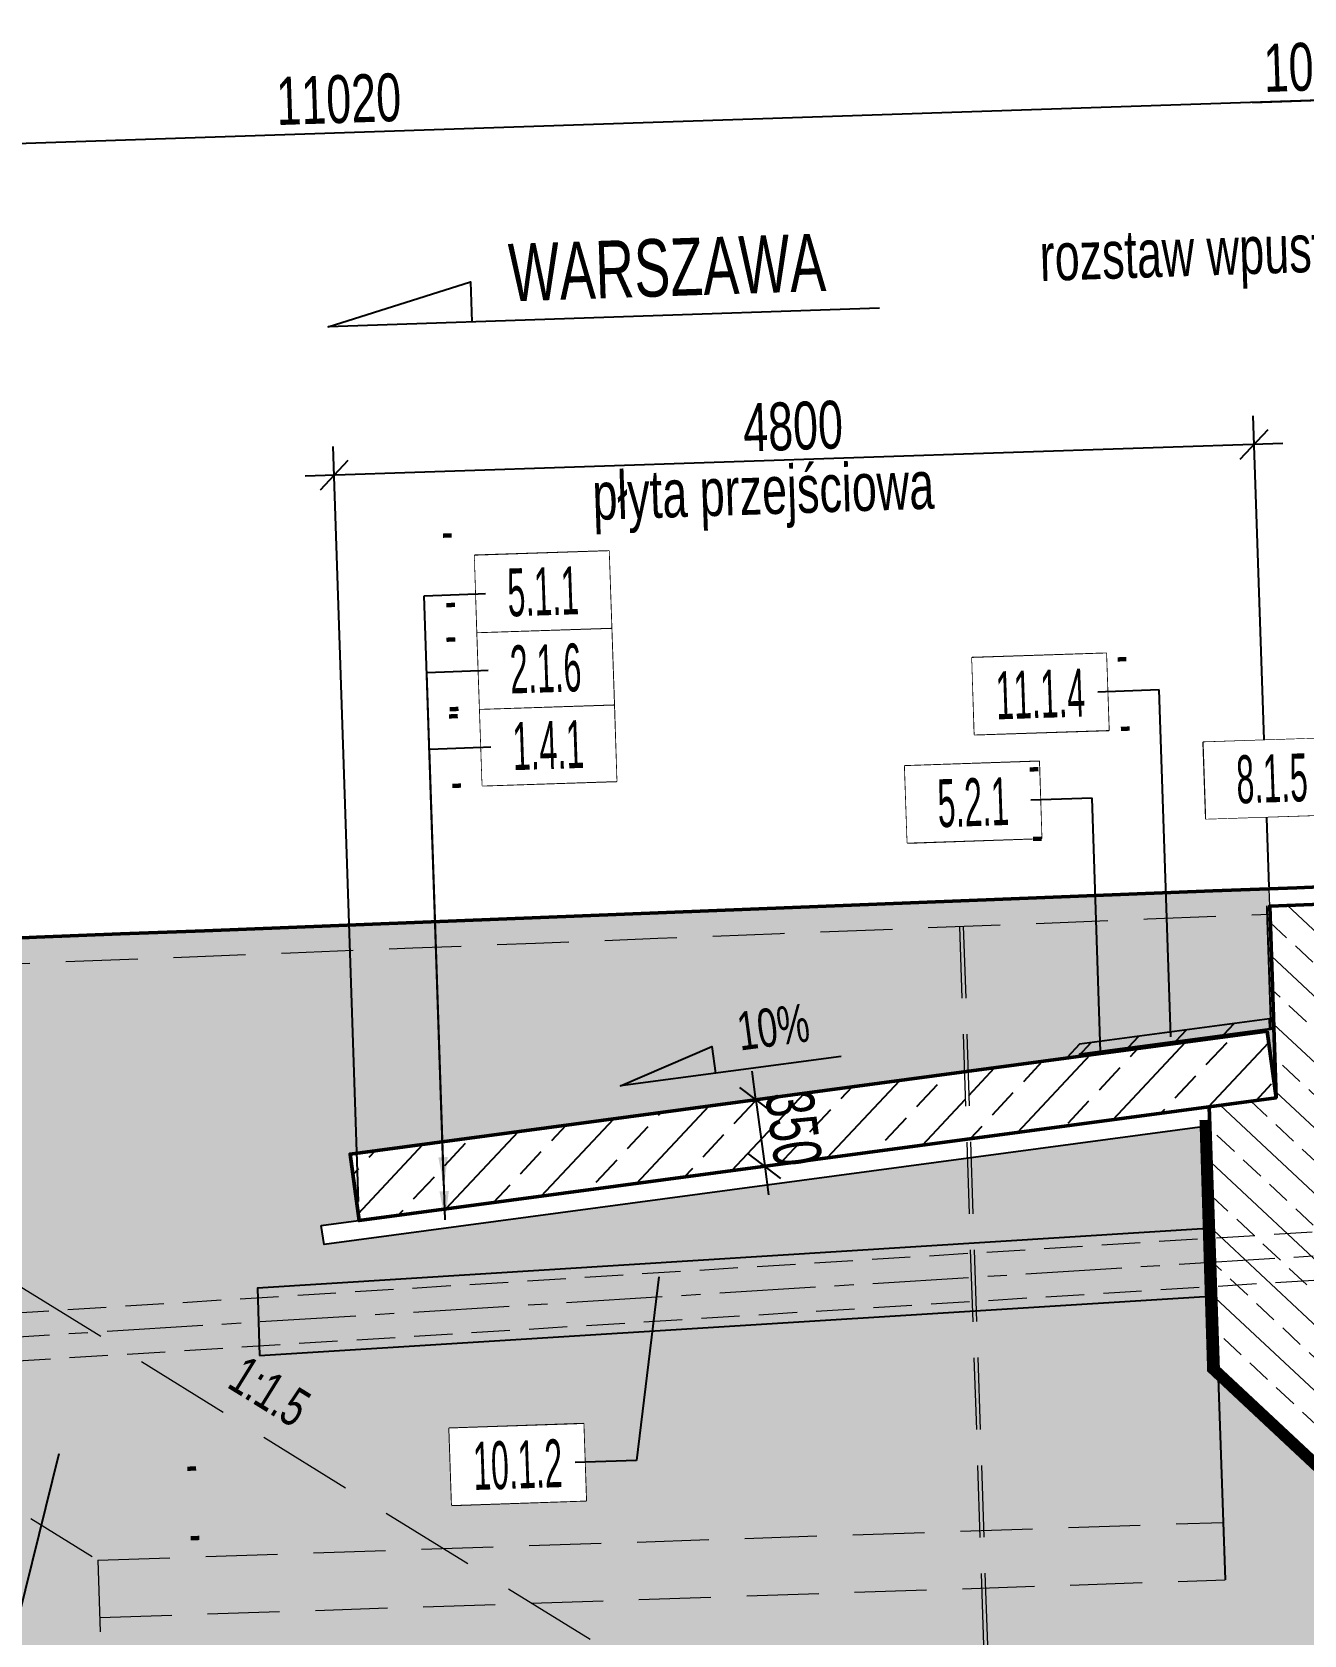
# Model space of a CAD drawing. Header units: metres. Extents: x 8395712 to 9795150, y 4166577 to 5794892.
# Drawn here: x 8418120.27 to 8418126.9, y 5772609.43 to 5772617.78 of the extents above; entities that cross this region are included whole.
import ezdxf
from ezdxf.enums import TextEntityAlignment as Align

# ---------------------------------------------------------------- set-up
doc = ezdxf.new("R2010")
doc.units = ezdxf.units.M
doc.set_wipeout_variables(frame=1)
doc.header["$PDMODE"] = 35
doc.header["$PDSIZE"] = 0.002
for name, pattern in [('CENTER', [2, 1.25, -0.25, 0.25, -0.25]), ('DASHED', [0.75, 0.5, -0.25]), ('HIDDEN', [0.375, 0.25, -0.125]), ('JIS_02_0.7', [1.35, 0.75, -0.6])]:
    doc.linetypes.add(name, pattern=pattern)
for name, color, linetype in [('00RysOpi-T', 2, 'Continuous'), ('AII_M_konstrukcja beton', 3, 'Continuous'), ('AII_M_opis', 1, 'Continuous'), ('AII_M_opisy do legendy', 2, 'Continuous'), ('AII_M_opisy kierunki', 1, 'Continuous'), ('AII_M_podpory', 1, 'Continuous'), ('WYIzoGru-L', 7, 'Continuous')]:
    doc.layers.add(name, color=color, linetype=linetype)
for name, color, linetype, lineweight in [('AII_M_konstrukcja 0.25', 1, 'Continuous', 25), ('AII_M_konstrukcja 0.50', 3, 'Continuous', 50), ('AII_M_kreskowanie', 8, 'Continuous', 0), ('AII_M_odwodnienie', 8, 'Continuous', 9), ('AII_M_opisy wymiary', 1, 'Continuous', 25), ('AII_M_wymiary', 1, 'Continuous', 25), ('AII_M_wyposazenie', 1, 'Continuous', 25), ('G_ProfilPodluznyKrzywa', 1, 'Continuous', 50), ('I_Teren', 3, 'JIS_02_0.7', 15)]:
    doc.layers.add(name, color=color, linetype=linetype, lineweight=lineweight)
doc.layers.add('AII_M_robocza', color=42, linetype='Continuous', lineweight=30, plot=False)
doc.styles.add('CDMSTYLE', font='CDMSIMPL.shx', dxfattribs={"width": 0.7, "bigfont": 'CDMBIGPL.shx'})
doc.dimstyles.new('CDM-ME100MM', dxfattribs={"dimscale": 0.1, "dimtxt": 2.5, "dimasz": 1.5, "dimexe": 1.5, "dimexo": 1, "dimgap": 0.5, "dimtad": 1, "dimdec": 0, "dimlfac": 1000, "dimrnd": 1, "dimzin": 9, "dimtxsty": 'CDMSTYLE', "dimblk": 'OBLIQUE', "dimcen": 2.5, "dimdle": 1.5, "dimclrd": 9, "dimclre": 9, "dimclrt": 1, "dimadec": 1, "dimazin": 2, "dimtfac": 1, "dimtdec": 0, "dimtix": 1, "dimtmove": 2, "dimatfit": 3, "dimldrblk": 'DOT', "dimfxl": 1, "dimtvp": 1, "dimtolj": 1, "dimtzin": 0, "dimlwd": 25, "dimlwe": 25, "dimarcsym": 0})
doc.dimstyles.new('CDM-ME100MM$7', dxfattribs={"dimscale": 0.1, "dimtxt": 2.5, "dimasz": 1.5, "dimexe": 1.5, "dimexo": 1, "dimgap": 0.5, "dimtad": 1, "dimdec": 0, "dimlfac": 1000, "dimrnd": 1, "dimzin": 9, "dimtxsty": 'CDMSTYLE', "dimblk": 'OBLIQUE', "dimcen": 2.5, "dimdle": 1.5, "dimclrd": 9, "dimclre": 9, "dimclrt": 1, "dimadec": 1, "dimazin": 2, "dimtfac": 1, "dimtdec": 0, "dimtix": 1, "dimtmove": 2, "dimatfit": 3, "dimfxl": 1, "dimtvp": 1, "dimtolj": 1, "dimtzin": 0, "dimlwd": 25, "dimlwe": 25, "dimarcsym": 0})

# ---------------------------------------------------------------- blocks, each defined once
blk = doc.blocks.new('_OBLIQUE')
at = {"color": 0, "linetype": 'ByBlock'}
blk.add_line((-0.5, -0.5), (0.5, 0.5), dxfattribs=at)
blk = doc.blocks.new('*D123')
at = {"layer": 'AII_M_wymiary', "color": 9, "linetype": 'Continuous', "lineweight": 25, "transparency": 16777216}
for p, q in [((8418126.720315903, 5772613.32598698), (8418126.637939425, 5772615.782511766)), ((8418126.792882392, 5772615.637623268), (8418121.695749937, 5772615.466697322)), ((8418121.972617064, 5772611.685944341), (8418121.840638435, 5772615.621640291))]:
    blk.add_line(p, q, dxfattribs=at)
at = {"layer": 'Defpoints', "color": 0, "linetype": 'Continuous', "lineweight": 25, "transparency": 16777216}
for p in [(8418121.84566567, 5772615.471724559), (8418126.723667394, 5772613.226043159), (8418121.975968555, 5772611.586000521)]:
    blk.add_point(p, dxfattribs=at)
at = {"layer": 'AII_M_wymiary', "color": 9, "linetype": 'Continuous', "lineweight": 25, "transparency": 16777216, "xscale": 0.15, "yscale": 0.15, "zscale": 0.15}
for p, rotation in [((8418126.64296666, 5772615.632596033), 1.920622427509082), ((8418121.84566567, 5772615.471724559), 181.9206224275091)]:
    blk.add_blockref('_OBLIQUE', p, dxfattribs=dict(at, rotation=rotation))
at = {"layer": 'AII_M_wymiary', "color": 1, "linetype": 'Continuous', "lineweight": 25, "transparency": 16777216, "insert": (8418124.238451056, 5772615.727061984), "char_height": 0.25, "attachment_point": 5, "rotation": 1.9206224275091044, "style": 'CDMSTYLE'}
blk.add_mtext('\\A1;4800', dxfattribs=at)
blk = doc.blocks.new('_DOT')
at = {"color": 0, "linetype": 'ByBlock'}
blk.add_line((-0.5, 0), (-1, 0), dxfattribs=at)
at = {"color": 0, "linetype": 'ByBlock', "const_width": 0.5}
blk.add_lwpolyline([(-0.25, 0, 1), (0.25, 0, 1)], format="xyb", close=True, dxfattribs=at)
blk = doc.blocks.new('*U10')
at = {"layer": 'AII_M_opisy kierunki', "color": 0, "lineweight": -2}
blk.add_lwpolyline([(28.76806667115396, -4.056115520419827e-09), (0, 0), (7.499999993015081, 2.099999998463318), (7.499999993015081, 2.099999998463318), (7.49999999650754, -3.492459654808044e-09)], dxfattribs=at)
at = {"layer": 'AII_M_opisy kierunki', "color": 2, "lineweight": -2, "style": 'CDMSTYLE', "width": 0.7}
blk.add_attdef('KIERUNEK', (9.499999994844465, 0.9999999986605753), '', height=3, dxfattribs=at)
blk = doc.blocks.new('OpiNum01')
at = {"layer": 'AII_M_opisy do legendy', "color": 0, "linetype": 'Continuous'}
blk.add_lwpolyline([(-3.5, -1.999999999999999), (3.500000000000001, -2), (3.5, 2), (-3.5, 2)], close=True, dxfattribs=at)
at = {"color": 9, "linetype": 'Continuous', "lineweight": 25, "style": 'CDMSTYLE', "width": 0.7, "flags": 1}
for tag, p in [('NAZWAPOL', (-4.104931844502406, -6.80252055447653)), ('NAZWAANG', (-4.104931844502403, -10.47658496644755)), ('SPECYF', (-4.104931844502399, -14.15064937841856)), ('ID', (-4.104931844502396, -17.82471379038958)), ('BAZA', (-4.104931844502392, -21.4987782023606)), ('RYSUNEK', (-4.104931844502389, -25.17284261433161))]:
    blk.add_attdef(tag, p, '', height=2, dxfattribs=at)
at = {"layer": 'AII_M_opisy do legendy', "linetype": 'Continuous', "lineweight": -2, "style": 'CDMSTYLE', "width": 0.5}
blk.add_attdef('NR', text='', height=2.5, dxfattribs=at).set_placement((0, 0), align=Align.MIDDLE)
at = {"color": 0, "linetype": 'Continuous'}
blk.add_wipeout([(-3.499999999999999, -1.9999999999999982), (3.4999999999999973, -1.9999999999999991), (3.499999999999997, 2), (-3.499999999999999, 2)], dxfattribs=at).dxf.layer = 'AII_M_opisy do legendy'
blk = doc.blocks.new('OpiTxt01')
at = {"color": 0, "linetype": 'Continuous', "lineweight": 20, "style": 'CDMSTYLE', "width": 0.7}
blk.add_attdef('TEKST_GORNY', (1, 0.8945185874659813), '', height=2, dxfattribs=at)
at = {"color": 0, "linetype": 'Continuous', "lineweight": -2, "style": 'CDMSTYLE', "width": 0.7}
blk.add_attdef('TEKST_DOLNY', (1.049030266685349, -2.731473425873787), '', height=2, dxfattribs=at)
blk = doc.blocks.new('*D213')
at = {"layer": 'AII_M_wymiary', "color": 9, "linetype": 'Continuous', "lineweight": 25, "transparency": 16777216}
for p, q in [((8418127.519714352, 5772613.357335172), (8418127.377739817, 5772617.591116036)), ((8418127.619639272, 5772613.361251448), (8418127.477683676, 5772617.594467528)), ((8418127.632626645, 5772617.449579031), (8418127.23285132, 5772617.436173066)), ((8418126.634872649, 5772617.416120602), (8418127.382767053, 5772617.441200303))]:
    blk.add_line(p, q, dxfattribs=at)
at = {"layer": 'Defpoints', "color": 0, "linetype": 'Continuous', "lineweight": 25, "transparency": 16777216}
for p in [(8418127.382767053, 5772617.441200303), (8418127.523065843, 5772613.257391349), (8418127.622990763, 5772613.261307627)]:
    blk.add_point(p, dxfattribs=at)
at = {"layer": 'AII_M_wymiary', "color": 9, "linetype": 'Continuous', "lineweight": 25, "transparency": 16777216, "xscale": 0.15, "yscale": 0.15, "zscale": 0.15}
for p, rotation in [((8418127.382767053, 5772617.441200303), 181.9206224507958), ((8418127.482710913, 5772617.444551795), 1.92062245079579)]:
    blk.add_blockref('_OBLIQUE', p, dxfattribs=dict(at, rotation=rotation))
at = {"layer": 'AII_M_wymiary', "color": 1, "linetype": 'Continuous', "lineweight": 25, "transparency": 16777216, "insert": (8418126.887195747, 5772617.599680307), "char_height": 0.25, "attachment_point": 5, "rotation": 1.9206224507958036, "style": 'CDMSTYLE'}
blk.add_mtext('\\A1;100', dxfattribs=at)
blk = doc.blocks.new('*D214')
at = {"layer": 'AII_M_opisy wymiary', "color": 9, "linetype": 'ByBlock', "lineweight": 25, "transparency": 16777216}
for p, q in [((8418127.519695416, 5772613.357899957), (8418127.37773982, 5772617.591116039)), ((8418127.532682791, 5772617.446227542), (8418116.219041789, 5772617.066838771)), ((8418116.509523448, 5772612.880090831), (8418116.363930285, 5772617.22178174))]:
    blk.add_line(p, q, dxfattribs=at)
at = {"layer": 'Defpoints', "color": 0, "linetype": 'ByBlock', "lineweight": 25, "transparency": 16777216}
for p in [(8418116.368957521, 5772617.071866007), (8418127.523046907, 5772613.257956136), (8418116.512874939, 5772612.78014701)]:
    blk.add_point(p, dxfattribs=at)
at = {"layer": 'AII_M_opisy wymiary', "color": 9, "linetype": 'ByBlock', "lineweight": 25, "transparency": 16777216, "xscale": 0.15, "yscale": 0.15, "zscale": 0.15}
for p, rotation in [((8418127.382767057, 5772617.441200306), 1.92062245079579), ((8418116.368957521, 5772617.071866007), 181.9206224507958)]:
    blk.add_blockref('_OBLIQUE', p, dxfattribs=dict(at, rotation=rotation))
at = {"layer": 'AII_M_opisy wymiary', "color": 1, "linetype": 'ByBlock', "lineweight": 25, "transparency": 16777216, "insert": (8418121.869997181, 5772617.431434844), "char_height": 0.25, "attachment_point": 5, "rotation": 1.9206224507958036, "style": 'CDMSTYLE'}
blk.add_mtext('\\A1;11020', dxfattribs=at)
blk = doc.blocks.new('*D433')
at = {"layer": 'AII_M_opisy wymiary', "color": 9, "linetype": 'ByBlock', "lineweight": 25, "transparency": 16777216}
for p, q in [((8418124.04468541, 5772612.216302455), (8418124.024765952, 5772612.364973957)), ((8418124.220982354, 5772612.239923254), (8418123.896013908, 5772612.196382998)), ((8418124.04468541, 5772612.216302455), (8418124.091164146, 5772611.869402288)), ((8418124.26746109, 5772611.893023086), (8418123.942492643, 5772611.84948283)), ((8418124.091164146, 5772611.869402288), (8418124.111083604, 5772611.720730786))]:
    blk.add_line(p, q, dxfattribs=at)
at = {"layer": 'Defpoints', "color": 0, "linetype": 'ByBlock', "lineweight": 25, "transparency": 16777216}
for p in [(8418124.320096686, 5772612.253202896), (8418124.091164144, 5772611.869402289), (8418124.36657542, 5772611.906302727)]:
    blk.add_point(p, dxfattribs=at)
at = {"layer": 'AII_M_opisy wymiary', "color": 9, "linetype": 'ByBlock', "lineweight": 25, "transparency": 16777216, "xscale": 0.15, "yscale": 0.15, "zscale": 0.15}
for p, rotation in [((8418124.04468541, 5772612.216302455), 277.6312148752916), ((8418124.091164146, 5772611.869402288), 97.63121487529155)]:
    blk.add_blockref('_OBLIQUE', p, dxfattribs=dict(at, rotation=rotation))
at = {"layer": 'AII_M_opisy wymiary', "color": 1, "linetype": 'ByBlock', "lineweight": 25, "transparency": 16777216, "insert": (8418124.24137486, 5772612.066091741), "char_height": 0.25, "attachment_point": 5, "rotation": 277.63121487529156, "style": 'CDMSTYLE'}
blk.add_mtext('\\A1;350', dxfattribs=at)

msp = doc.modelspace()

# ---------------------------------------------------------------- hatches: boundary and pattern name
at = {"layer": 'AII_M_kreskowanie', "linetype": 'Continuous', "lineweight": 0}
h = msp.add_hatch(dxfattribs=at)
h.set_pattern_fill('ANSI33', color=256, angle=1.920622450795788)
h.set_pattern_definition([(46.92062245079578, (8419754.918269407, 5772441.43848708), (-0.1826020399551773, 0.170752730590781), []), (46.92062245079578, (8419755.094946792, 5772441.444411734), (-0.1826020399551773, 0.170752730590781), [0.125, -0.0625])])
edge = h.paths.add_edge_path()
edge.add_line((8418178.85502972, 5772613.164105284), (8418180.254243225, 5772613.211026155))
edge.add_line((8418180.254243227, 5772613.211026155), (8418180.193845203, 5772615.012137812))
edge.add_ellipse((8418910.81203124, 5752628.691886774), major_axis=(19988.43453884873, 670.2871003972955), ratio=1, start_angle=90.10733989868459, end_angle=90.1729448485292, ccw=False)
edge.add_line((8418203.079103138, 5772615.83561001), (8418203.125999019, 5772614.437141873))
edge.add_line((8418203.12599902, 5772614.437141874), (8418204.025493417, 5772614.467305291))
edge.add_line((8418204.025493417, 5772614.467305291), (8418203.987231191, 5772615.608311756))
edge.add_line((8418203.98723119, 5772615.608311756), (8418204.387006477, 5772615.621717718))
edge.add_line((8418204.387006477, 5772615.621717718), (8418204.370249022, 5772616.121436827))
edge.add_ellipse((8418910.81203124, 5752628.691886774), major_axis=(19988.67440402097, 670.2951439752192), ratio=1, start_angle=90.10361436185815, end_angle=90.32363280970637)
edge.add_line((8418127.622990737, 5772613.261307626), (8418127.639748191, 5772612.761588518))
edge.add_line((8418127.639748191, 5772612.761588517), (8418128.039523479, 5772612.774994479))
edge.add_line((8418128.039523479, 5772612.77499448), (8418128.077560773, 5772611.640695482))
edge.add_line((8418128.077560773, 5772611.640695482), (8418128.977055172, 5772611.6708589))
edge.add_line((8418128.977055172, 5772611.6708589), (8418128.930059439, 5772613.072304815))
edge.add_ellipse((8418910.81203124, 5752628.691886774), major_axis=(19988.43453884873, 670.2871003972955), ratio=1, start_angle=90.25430677026202, end_angle=90.319912347549, ccw=False)
edge.add_line((8418151.813348686, 5772613.954484766), (8418151.873571726, 5772612.158591275))
edge.add_line((8418151.873571724, 5772612.158591274), (8418153.272785228, 5772612.205512146))
edge.add_line((8418153.27278523, 5772612.205512146), (8418153.212355575, 5772614.007567099))
edge.add_ellipse((8418910.81203124, 5752628.691886774), major_axis=(19988.43453884873, 670.2871003972955), ratio=1, start_angle=90.1769556379711, end_angle=90.25029596063138, ccw=False)
edge.add_line((8418178.79477497, 5772614.960944488), (8418178.855029723, 5772613.164105284))
h = msp.add_hatch(dxfattribs=at)
h.set_pattern_fill('AR-CONC', color=256, scale=0.1, angle=1.920622450795788)
h.set_pattern_definition([(51.92062245079578, (8418131.01806622, 5772503.066519532), (0.7189603705363601, -0.03867797289879638), [0.07500000000000001, -0.8250000000000001]), (356.9206224507958, (8418131.01806622, 5772503.066519532), (-0.1638830357367429, 0.7471193272679219), [0.06, -0.66]), (102.3720669107958, (8418131.077979583, 5772503.063296368), (0.5550773327999455, 0.7084413465489261), [0.06374019199999995, -0.7011421119999995]), (48.10482245079579, (8418131.011363238, 5772503.266407176), (1.07218913682147, -0.129657799957878), [0.1125, -1.2375]), (98.55625794079579, (8418131.100712301, 5772503.255602324), (0.9014893738078299, 1.004896467293058), [0.09561034200000001, -1.05171376]), (353.1047864407957, (8418131.011363238, 5772503.266407176), (0.9014893732056329, 1.004896466768021), [0.09000000000000001, -0.990000001]), (22.92062245079579, (8418131.112982806, 5772503.219786756), (0.610065455370379, -0.3823874215413893), [0.075, -0.825]), (327.9206224507958, (8418131.112982806, 5772503.219786756), (0.2188753046102745, 0.7328973595335995), [0.06, -0.66]), (73.37206719079579, (8418131.163821593, 5772503.187921138), (0.8289407527274791, 0.3505099361729384), [0.06374019000000002, -0.701142112]), (39.42062245079578, (8418131.01806622, 5772503.066519532), (0.0009961172352752831, 0.3331143763791254), [0, -0.652, 0, -0.67, 0, -0.6625000000000001]), (9.420622450795786, (8418131.01806622, 5772503.066519532), (0.2497030773805459, 0.4030068897012619), [0, -0.382, 0, -0.637, 0, -0.2525]), (329.4206224507958, (8418130.795191497, 5772503.059045708), (0.5342784686122444, -0.004651190960927559), [0, -0.25, 0, -0.78, 0, -1.035]), (319.4206224507958, (8418130.695247676, 5772503.055694217), (0.5795035363829434, 0.1195941759437419), [0, -0.325, 0, -0.518, 0, -0.735])])
h.paths.add_polyline_path([(8418117.23963642, 5772607.437188203), (8418128.224630995, 5772607.256609201), (8418128.158749603, 5772609.221655171), (8418126.453961367, 5772610.815817243), (8418126.411921745, 5772612.0794523), (8418121.793800738, 5772611.460699545), (8418121.778206004, 5772611.559503691), (8418121.975968773, 5772611.585998921), (8418121.929489603, 5772611.93290229), (8418126.710703561, 5772612.573505107), (8418126.7571823, 5772612.22660494), (8418126.720651, 5772613.315994056), (8418126.484290836, 5772613.306719128), (8418126.247930782, 5772613.297441404), (8418126.011570835, 5772613.288160887), (8418125.775211003, 5772613.278877572), (8418125.538851276, 5772613.269591463), (8418125.302491661, 5772613.260302558), (8418125.066132156, 5772613.251010858), (8418124.82977276, 5772613.241716362), (8418124.593413474, 5772613.232419071), (8418124.357054299, 5772613.223118984), (8418124.120695233, 5772613.213816102), (8418123.884336278, 5772613.204510424), (8418123.647977432, 5772613.19520195), (8418123.411618697, 5772613.185890682), (8418123.17526007, 5772613.176576618), (8418122.938901555, 5772613.167259758), (8418122.70254315, 5772613.157940104), (8418122.466184856, 5772613.148617653), (8418122.229826672, 5772613.139292408), (8418121.993468598, 5772613.129964367), (8418121.757110633, 5772613.12063353), (8418121.52075278, 5772613.111299898), (8418121.284395037, 5772613.101963471), (8418121.048037406, 5772613.092624248), (8418120.811679883, 5772613.08328223), (8418120.57532247, 5772613.073937416), (8418120.33896517, 5772613.064589807), (8418120.10260798, 5772613.055239403), (8418119.866250899, 5772613.045886203), (8418119.62989393, 5772613.036530207), (8418119.39353707, 5772613.027171416), (8418119.157180324, 5772613.017809831), (8418118.920823688, 5772613.008445448), (8418118.684467161, 5772612.999078271), (8418118.448110744, 5772612.989708299), (8418118.21175444, 5772612.980335531), (8418117.975398246, 5772612.970959968), (8418117.739042163, 5772612.961581609), (8418117.502686191, 5772612.952200456), (8418117.26633033, 5772612.942816506), (8418117.02997458, 5772612.933429761), (8418116.793618942, 5772612.924040221), (8418116.557263413, 5772612.914647885), (8418116.320907997, 5772612.905252754), (8418116.084552692, 5772612.895854827), (8418115.848197496, 5772612.886454105), (8418115.611842414, 5772612.877050588), (8418115.37548744, 5772612.867644276), (8418115.13913258, 5772612.858235166), (8418114.90277783, 5772612.848823264), (8418114.666423192, 5772612.839408564), (8418114.430068666, 5772612.829991071), (8418114.19371425, 5772612.820570781), (8418113.957359945, 5772612.811147696), (8418113.721005755, 5772612.801721815), (8418113.484651672, 5772612.79229314), (8418113.248297703, 5772612.782861668), (8418113.011943843, 5772612.773427403), (8418112.775590098, 5772612.76399034), (8418112.539236464, 5772612.754550483), (8418112.30288294, 5772612.745107831), (8418112.06652953, 5772612.735662381), (8418111.830176229, 5772612.726214139), (8418111.593823044, 5772612.7167631)])
h = msp.add_hatch(dxfattribs=at)
h.set_pattern_fill('ANSI33', color=256, angle=91.92062245079579)
h.set_pattern_definition([(136.9206224507958, (8419754.919945154, 5772441.388515167), (-0.170752730590781, -0.1826020399551773), []), (136.9206224507958, (8419754.914020501, 5772441.565192551), (-0.170752730590781, -0.1826020399551773), [0.125, -0.0625])])
h.paths.add_polyline_path([(8418129.091242585, 5772611.249449083), (8418127.18912606, 5772611.280717389), (8418127.140047945, 5772612.744266329), (8418127.539823301, 5772612.757672241), (8418127.523065848, 5772613.25739135), (8418126.723667394, 5772613.226043158), (8418126.757182302, 5772612.226604939), (8418126.408554703, 5772612.179812209), (8418126.455637114, 5772610.76584533), (8418128.16042535, 5772609.171683258), (8418128.253252268, 5772606.402953674), (8418128.053364623, 5772606.396250691), (8418124.758415516, 5772606.188711451), (8418124.78867972, 5772605.286211477), (8418130.78530903, 5772605.487300929), (8418130.755145619, 5772606.386795321), (8418129.452578127, 5772606.443171565), (8418129.252690488, 5772606.436468582)])
at = {"layer": 'AII_M_kreskowanie', "linetype": 'Continuous', "lineweight": -3}
h = msp.add_hatch(dxfattribs=at)
h.set_pattern_fill('ANSI31', color=256, scale=0.04999999999999998, angle=147.2324211075974)
h.set_pattern_definition([(46.92062245079563, (8417980.604317497, 5771819.935619697), (-0.1159522953715374, 0.1084279839251462), [])])
h.paths.add_polyline_path([(8418125.732251002, 5772612.505677854), (8418125.667534944, 5772612.436470848), (8418125.734271923, 5772612.44541247), (8418125.733935103, 5772612.455456702), (8418126.725041404, 5772612.588248145), (8418126.723357303, 5772612.638469293)])
at = {"layer": 'AII_M_kreskowanie', "linetype": 'ByBlock', "lineweight": 25}
h = msp.add_hatch(dxfattribs=at)
h.set_pattern_fill('ANSI33', color=256, scale=0.05)
h.set_pattern_definition([(46.92062245079578, (8418136.146793563, 5772365.068523891), (-0.2319045907430752, 0.2168559678502919), []), (46.92062245079578, (8418136.371173939, 5772365.076048206), (-0.2319045907430752, 0.2168559678502919), [0.15875, -0.079375])])
h.paths.add_polyline_path([(8418125.14352169, 5772612.01040082), (8418125.131733008, 5772612.361948886), (8418121.929489817, 5772611.93290069), (8418121.975968555, 5772611.586000522)])
h.paths.add_polyline_path([(8418126.71070356, 5772612.573505107), (8418125.151654743, 5772612.364618072), (8418125.163443426, 5772612.013070006), (8418126.757182296, 5772612.22660494)])

# ---------------------------------------------------------------- linework, layer by layer
at = {"color": 1, "linetype": 'ByBlock', "lineweight": 25, "elevation": -3.053802376826493e-10}
for points in [[(8418126.422679361, 5772611.755514023), (8418126.431258036, 5772611.497814727)], [(8418126.453961369, 5772610.815817243), (8418126.49095033, 5772609.71278043)]]:
    msp.add_lwpolyline(points, dxfattribs=at)
at = {"color": 8, "linetype": 'ByBlock', "lineweight": 25, "elevation": -3.053802376826493e-10}
msp.add_lwpolyline([(8418121.457783327, 5772610.882081154), (8418126.44141911, 5772611.193754205), (8418126.429704467, 5772611.545656606), (8418121.445982898, 5772611.23397819)], close=True, dxfattribs=at)
at = {"layer": 'AII_M_konstrukcja 0.25', "color": 9, "linetype": 'ByBlock', "elevation": -3.053802376826493e-10}
msp.add_lwpolyline([(8418121.778206006, 5772611.559503692), (8418126.4085547, 5772612.179812212), (8418126.411921887, 5772612.079452319), (8418121.79380074, 5772611.460699546), (8418121.778206006, 5772611.559503692)], dxfattribs=at)
at = {"layer": 'AII_M_konstrukcja 0.50', "elevation": -3.053802376826493e-10}
msp.add_lwpolyline([(8418126.454296518, 5772610.80582286), (8418126.408554701, 5772612.179812211), (8418126.7571823, 5772612.22660494), (8418126.723667393, 5772613.226043158), (8418127.523065846, 5772613.25739135), (8418127.539823301, 5772612.757672242), (8418127.140047945, 5772612.74426633), (8418127.189126048, 5772611.280717389), (8418129.091242583, 5772611.249449083), (8418129.251014741, 5772606.486440498), (8418129.45090238, 5772606.493143479), (8418130.75346987, 5772606.436767234), (8418130.783633282, 5772605.537272842), (8418124.787003973, 5772605.33618339), (8418124.756840559, 5772606.235677786), (8418128.051688876, 5772606.446222604), (8418128.25157652, 5772606.452925588), (8418128.158749675, 5772609.221655102), (8418126.453961367, 5772610.815817243)], dxfattribs=at)
msp.add_lwpolyline([(8418126.710703557, 5772612.573505105), (8418121.929489816, 5772611.932900688), (8418121.975968555, 5772611.586000521), (8418126.757182296, 5772612.226604939)], close=True, dxfattribs=at)
at = {"layer": 'AII_M_konstrukcja beton', "color": 9, "lineweight": -3, "elevation": -3.053802376826493e-10}
msp.add_lwpolyline([(8418125.732251002, 5772612.505677855), (8418125.667534944, 5772612.436470847), (8418125.734271925, 5772612.445412475), (8418125.733935105, 5772612.455456706), (8418126.725041404, 5772612.588248145), (8418126.723357301, 5772612.638469293)], close=True, dxfattribs=at)
at = {"layer": 'AII_M_kreskowanie', "linetype": 'Continuous', "lineweight": 0}
msp.add_line((8418126.723667393, 5772613.226043158), (8418126.720138978, 5772613.315973966), dxfattribs=at)
at = {"layer": 'AII_M_odwodnienie', "color": 140, "linetype": 'DASHED', "ltscale": 0.4, "elevation": -3.053802376826493e-10}
for points in [[(8418115.069069562, 5772610.785068418), (8418129.050029289, 5772611.65928997), (8418129.028968008, 5772612.287352216), (8418166.69029697, 5772613.898234302)], [(8418115.077449964, 5772610.535158896), (8418129.30810167, 5772611.422756366), (8418129.28712292, 5772612.048357491), (8418166.698676115, 5772613.648362255)]]:
    msp.add_lwpolyline(points, dxfattribs=at)
at = {"layer": 'AII_M_odwodnienie', "color": 140, "linetype": 'CENTER', "ltscale": 0.4, "elevation": -3.053802376826493e-10}
msp.add_lwpolyline([(8418115.073259763, 5772610.660113657), (8418129.179065479, 5772611.541023168), (8418129.158045465, 5772612.167854854), (8418166.694486542, 5772613.773298278)], dxfattribs=at)
at = {"layer": 'AII_M_opis', "color": 9, "lineweight": 25, "elevation": -3.053802376826493e-10}
msp.add_lwpolyline([(8418124.488809194, 5772612.441726826), (8418123.339083333, 5772612.287679945), (8418123.81606296, 5772612.492839482), (8418123.81606296, 5772612.492839482), (8418123.834654825, 5772612.354079459)], dxfattribs=at)
at = {"layer": 'AII_M_opisy wymiary', "color": 9, "elevation": -6.107604753652986e-10}
msp.add_lwpolyline([(8418125.026318481, 5772616.392108754, 0, 0, 0), (8418127.997464536, 5772616.49323995, 0.125, 0, 0), (8418128.414648691, 5772616.507229698, 0, 0, 0)], format="xyseb", dxfattribs=at)
at = {"layer": 'AII_M_opisy wymiary', "color": 1, "linetype": 'ByBlock', "lineweight": 40}
msp.add_circle((8418171.830326973, 5772432.124002992), 22459.48405515863, dxfattribs=at)
at = {"layer": 'AII_M_podpory', "linetype": 'Continuous'}
msp.add_line((8418126.723667393, 5772613.226043158), (8418126.723667393, 5772613.226043158), dxfattribs=at)
at = {"layer": 'AII_M_podpory', "color": 1, "linetype": 'DASHED', "lineweight": 0, "ltscale": 0.75}
for p, q in [((8418125.106317615, 5772613.119856417), (8418125.329814315, 5772606.455004161)), ((8418125.126302509, 5772613.120642131), (8418125.349803079, 5772606.455674459)), ((8418117.395914264, 5772611.809138835), (8418120.614525955, 5772609.815890539)), ((8418120.614525955, 5772609.815890539), (8418120.735750027, 5772606.200891764))]:
    msp.add_line(p, q, dxfattribs=at)
at = {"layer": 'AII_M_podpory', "color": 1, "linetype": 'DASHED', "lineweight": 0, "ltscale": 0.75, "elevation": -3.053802376826493e-10}
for points in [[(8418120.614525957, 5772609.815890539), (8418126.480895853, 5772610.012611895)], [(8418120.62458043, 5772609.516059075), (8418126.490950327, 5772609.71278043)]]:
    msp.add_lwpolyline(points, dxfattribs=at)
at = {"layer": 'AII_M_podpory', "color": 1, "linetype": 'DASHED', "lineweight": 0, "ltscale": 0.75, "extrusion": (0, 0, -1)}
msp.add_ellipse((8418910.81211945, 5752628.689256279), major_axis=(19988.63442649227, 670.2938033788987), ratio=1, start_param=4.706184497585816, end_param=4.706695509974327, dxfattribs=at)
at = {"layer": 'AII_M_wyposazenie', "color": 9, "linetype": 'HIDDEN', "lineweight": -3, "const_width": 0.05, "elevation": -3.053802376826493e-10}
msp.add_lwpolyline([(8418126.382582087, 5772612.110751351), (8418126.422250215, 5772610.811243175), (8418128.134110719, 5772609.210467764), (8418128.226609511, 5772606.452088349)], dxfattribs=at)
at = {"layer": 'G_ProfilPodluznyKrzywa', "extrusion": (0, 0, -1)}
msp.add_ellipse((8418910.81203124, 5752628.691886774), major_axis=(19988.76435346056, 670.2981603169407), ratio=1, start_param=4.705869810375112, end_param=4.711481360107568, dxfattribs=at)
at = {"layer": 'I_Teren', "color": 84, "linetype": 'DASHED'}
msp.add_line((8418117.654105557, 5772612.825474384), (8418127.338439653, 5772606.828080388), dxfattribs=at)
at = {"layer": 'WYIzoGru-L', "color": 8, "linetype": 'HIDDEN', "lineweight": -3, "ltscale": 0.4, "const_width": 0.009999999999999997, "elevation": -3.053802376826493e-10, "flags": 128}
msp.add_lwpolyline([(8418125.734103512, 5772612.450434587), (8418126.730190245, 5772612.583893323), (8418126.708645523, 5772613.227184123)], dxfattribs=at)

# ---------------------------------------------------------------- block references
at = {"layer": 'AII_M_opisy kierunki', "lineweight": 25, "xscale": 0.1, "yscale": 0.1, "zscale": 0.1, "rotation": 1.920622450795788}
msp.add_blockref('*U10', (8418121.814321363, 5772616.246193063), dxfattribs=at).add_auto_attribs({'KIERUNEK': 'WARSZAWA'})
at = {"layer": 'Defpoints', "color": 250, "linetype": 'Continuous', "lineweight": 0}
for p, xscale, yscale, zscale, rotation in [((8418122.311003782, 5772614.986586673), 0.09999999999999998, 0.09999999999999998, 0.09999999999999998, 1.920622450795788), ((8418122.329193316, 5772614.444161855), 0.09999999999999999, 0.09999999999999999, 0.09999999999999999, 1.920622450795788), ((8418125.828088056, 5772614.341586737), 0.1, 0.1, 0.1, 1.920622643501506), ((8418122.342599284, 5772614.044386559), 0.09999999999999999, 0.09999999999999999, 0.09999999999999999, 1.920622450795788), ((8418120.978449328, 5772610.121807703), 0.1, 0.1, 0.1, 1.920622952511524)]:
    msp.add_blockref('OpiTxt01', p, dxfattribs=dict(at, xscale=xscale, yscale=yscale, zscale=zscale, rotation=rotation)).add_auto_attribs({'TEKST_GORNY': '-', 'TEKST_DOLNY': '-'})

# ---------------------------------------------------------------- texts
at = {"layer": 'AII_M_opis', "color": 9, "lineweight": 25, "style": 'CDMSTYLE', "width": 0.7}
msp.add_text('10%', height=0.1999999999999999, rotation=7.631367887121538, dxfattribs=at).set_placement((8418124.148452107, 5772612.497017441), align=Align.CENTER)
at = {"layer": 'AII_M_opisy wymiary', "insert": (8418127.311863666, 5772616.468751648), "char_height": 0.2499999999999999, "attachment_point": 9, "rotation": 1.9206224680426018, "style": 'CDMSTYLE'}
msp.add_mtext('\\A1;rozstaw wpustów', dxfattribs=at)
at = {"layer": 'AII_M_robocza', "color": 9, "lineweight": 25, "style": 'CDMSTYLE', "width": 0.7}
msp.add_text('1:1.5', height=0.2, rotation=328.2304028520384, dxfattribs=at).set_placement((8418121.457838733, 5772610.610816441), align=Align.CENTER)
at = {"layer": 'AII_M_wymiary', "color": 1, "lineweight": 25, "insert": (8418124.084394865, 5772615.355666051), "char_height": 0.25, "attachment_point": 5, "rotation": 1.9206224507957876, "style": 'CDMSTYLE'}
msp.add_mtext('\\A1;płyta przejściowa', dxfattribs=at)

# ---------------------------------------------------------------- dimensions: what is measured, and where the dimension line sits
at = {"layer": 'AII_M_opisy wymiary', "color": 1, "linetype": 'ByBlock', "lineweight": 25}
dim = msp.add_aligned_dim(p1=(8418124.320096686, 5772612.253202897), p2=(8418124.366575422, 5772611.906302728), distance=-0.277872298739103, dimstyle='CDM-ME100MM', dxfattribs=at)
dim.commit()
dim.dimension.update_dxf_attribs({"geometry": '*D433', "text_midpoint": (8418124.24137486, 5772612.066091741)})
at = {"layer": 'AII_M_wymiary', "color": 1, "linetype": 'Continuous', "lineweight": 25}
dim = msp.add_linear_dim(base=(8418127.382767053, 5772617.441200303), p1=(8418127.622990763, 5772613.261307627), p2=(8418127.523065843, 5772613.25739135), angle=1.920622450795788, dimstyle='CDM-ME100MM', override={"dimtmove": 1}, dxfattribs=at)
dim.commit()
dim.dimension.update_dxf_attribs({"geometry": '*D213', "text_midpoint": (8418126.887195747, 5772617.599680307), "dimtype": 160})
dim = msp.add_linear_dim(base=(8418121.84566567, 5772615.471724559), p1=(8418126.723667393, 5772613.226043158), p2=(8418121.975968555, 5772611.586000521), angle=1.920622427509109, dimstyle='CDM-ME100MM', dxfattribs=at)
dim.commit()
dim.dimension.update_dxf_attribs({"geometry": '*D123', "text_midpoint": (8418124.238451056, 5772615.727061984)})

# ---------------------------------------------------------------- leaders
at = {"layer": '00RysOpi-T', "color": 9, "linetype": 'Continuous', "lineweight": 0}
msp.add_leader([(8418120.411744844, 5772610.369872054), (8418120.044977661, 5772608.893919877), (8418119.725157432, 5772608.883195106)], dimstyle='CDM-ME100MM$7', dxfattribs=at)

# ---------------------------------------------------------------- next in the draw order: block references
at = {"layer": '00RysOpi-T', "color": 1, "linetype": 'Continuous', "lineweight": 0}
for p, xscale, yscale, zscale, rotation, values in [((8418122.962250978, 5772614.065165816), 0.09999999999999999, 0.09999999999999999, 0.09999999999999999, 1.920622450795788, {'NR': '1.4.1'}), ((8418122.803263312, 5772610.314042115), 0.1, 0.1, 0.1, 1.920622952511524, {'NR': '10.1.2'})]:
    msp.add_blockref('OpiNum01', p, dxfattribs=dict(at, xscale=xscale, yscale=yscale, zscale=zscale, rotation=rotation)).add_auto_attribs(values)

# ---------------------------------------------------------------- next in the draw order: block references
at = {"layer": '00RysOpi-T', "color": 1, "linetype": 'Continuous', "lineweight": 0, "xscale": 0.09999999999999999, "yscale": 0.09999999999999999, "zscale": 0.09999999999999999, "rotation": 1.920622450795788}
msp.add_blockref('OpiNum01', (8418122.948845012, 5772614.464941095), dxfattribs=at).add_auto_attribs({'NR': '2.1.6'})

# ---------------------------------------------------------------- next in the draw order: leaders
at = {"layer": '00RysOpi-T', "color": 9, "linetype": 'Continuous', "lineweight": 0}
for points in [[(8418122.424924728, 5772611.58938371), (8418122.342599284, 5772614.044386559), (8418122.662419513, 5772614.055111337)], [(8418123.539469197, 5772611.2929083), (8418123.422915006, 5772610.334821363), (8418123.103094777, 5772610.324096589)]]:
    msp.add_leader(points, dimstyle='CDM-ME100MM$7', dxfattribs=at)

# ---------------------------------------------------------------- next in the draw order: block references
at = {"layer": '00RysOpi-T', "color": 1, "linetype": 'Continuous', "lineweight": 0, "xscale": 0.09999999999999998, "yscale": 0.09999999999999998, "zscale": 0.09999999999999998, "rotation": 1.920622450795788}
msp.add_blockref('OpiNum01', (8418122.935439046, 5772614.864716385), dxfattribs=at).add_auto_attribs({'NR': '5.1.1'})

# ---------------------------------------------------------------- next in the draw order: leaders
at = {"layer": '00RysOpi-T', "color": 9, "linetype": 'Continuous', "lineweight": 0}
msp.add_leader([(8418122.418990836, 5772611.766336443), (8418122.329193316, 5772614.444161855), (8418122.649013545, 5772614.454886624)], dimstyle='CDM-ME100MM$7', dxfattribs=at)

# ---------------------------------------------------------------- next in the draw order: dimensions: what is measured, and where the dimension line sits
at = {"layer": 'AII_M_opisy wymiary', "color": 1, "linetype": 'ByBlock', "lineweight": 25}
dim = msp.add_linear_dim(base=(8418116.368957521, 5772617.071866007), p1=(8418127.523046907, 5772613.257956135), p2=(8418116.512874939, 5772612.78014701), angle=1.920622450795788, dimstyle='CDM-ME100MM', dxfattribs=at)
dim.commit()
dim.dimension.update_dxf_attribs({"geometry": '*D214', "text_midpoint": (8418121.869997183, 5772617.431434844)})

# ---------------------------------------------------------------- next in the draw order: leaders
at = {"layer": '00RysOpi-T', "color": 9, "linetype": 'Continuous', "lineweight": 0}
msp.add_leader([(8418122.411548708, 5772611.988265879), (8418122.31578735, 5772614.843937133), (8418122.63560758, 5772614.854661906)], dimstyle='CDM-ME100MM$7', dxfattribs=at)

# ---------------------------------------------------------------- next in the draw order: block references
at = {"layer": '00RysOpi-T', "color": 1, "linetype": 'Continuous', "lineweight": 0, "xscale": 0.1, "yscale": 0.1, "zscale": 0.1}
for p, rotation, values in [((8418125.528256591, 5772614.331532263), 1.920622643501506, {'NR': '11.1.4'}), ((8418125.177960332, 5772613.767671874), 1.920622743511107, {'NR': '5.2.1'})]:
    msp.add_blockref('OpiNum01', p, dxfattribs=dict(at, rotation=rotation)).add_auto_attribs(values)
at = {"layer": '00RysOpi-T', "color": 1, "linetype": 'Continuous', "lineweight": 0}
ref = msp.add_blockref('OpiNum01', (8418126.735620076, 5772613.891842191), dxfattribs=dict(at, xscale=-0.1, yscale=0.1, zscale=0.1, rotation=1.920622636885598))
ref.add_attrib('NR', '8.1.5', dxfattribs={"layer": 'AII_M_opisy do legendy', "linetype": 'Continuous', "lineweight": -2, "height": 0.2500000000000001, "rotation": 1.920622640832612, "style": 'CDMSTYLE', "width": 0.4999999999999999}).set_placement((8418126.735620076, 5772613.891842191), align=Align.MIDDLE)

# ---------------------------------------------------------------- next in the draw order: block references
at = {"layer": 'Defpoints', "color": 250, "linetype": 'Continuous', "lineweight": 0, "xscale": 0.1, "yscale": 0.1, "zscale": 0.1, "rotation": 1.920622743511107}
msp.add_blockref('OpiTxt01', (8418125.36974975, 5772613.767731309), dxfattribs=at).add_auto_attribs({'TEKST_GORNY': '-', 'TEKST_DOLNY': '-'})

# ---------------------------------------------------------------- next in the draw order: leaders
at = {"layer": '00RysOpi-T', "color": 9, "linetype": 'Continuous', "lineweight": 0}
for points in [[(8418126.208558343, 5772612.543683873), (8418126.147908285, 5772614.352311509), (8418125.828088056, 5772614.341586737)], [(8418125.841977153, 5772612.465451743), (8418125.797612026, 5772613.788451119), (8418125.477791797, 5772613.777726348)]]:
    msp.add_leader(points, dimstyle='CDM-ME100MM$7', dxfattribs=at)

doc.saveas('drawing.dxf')
